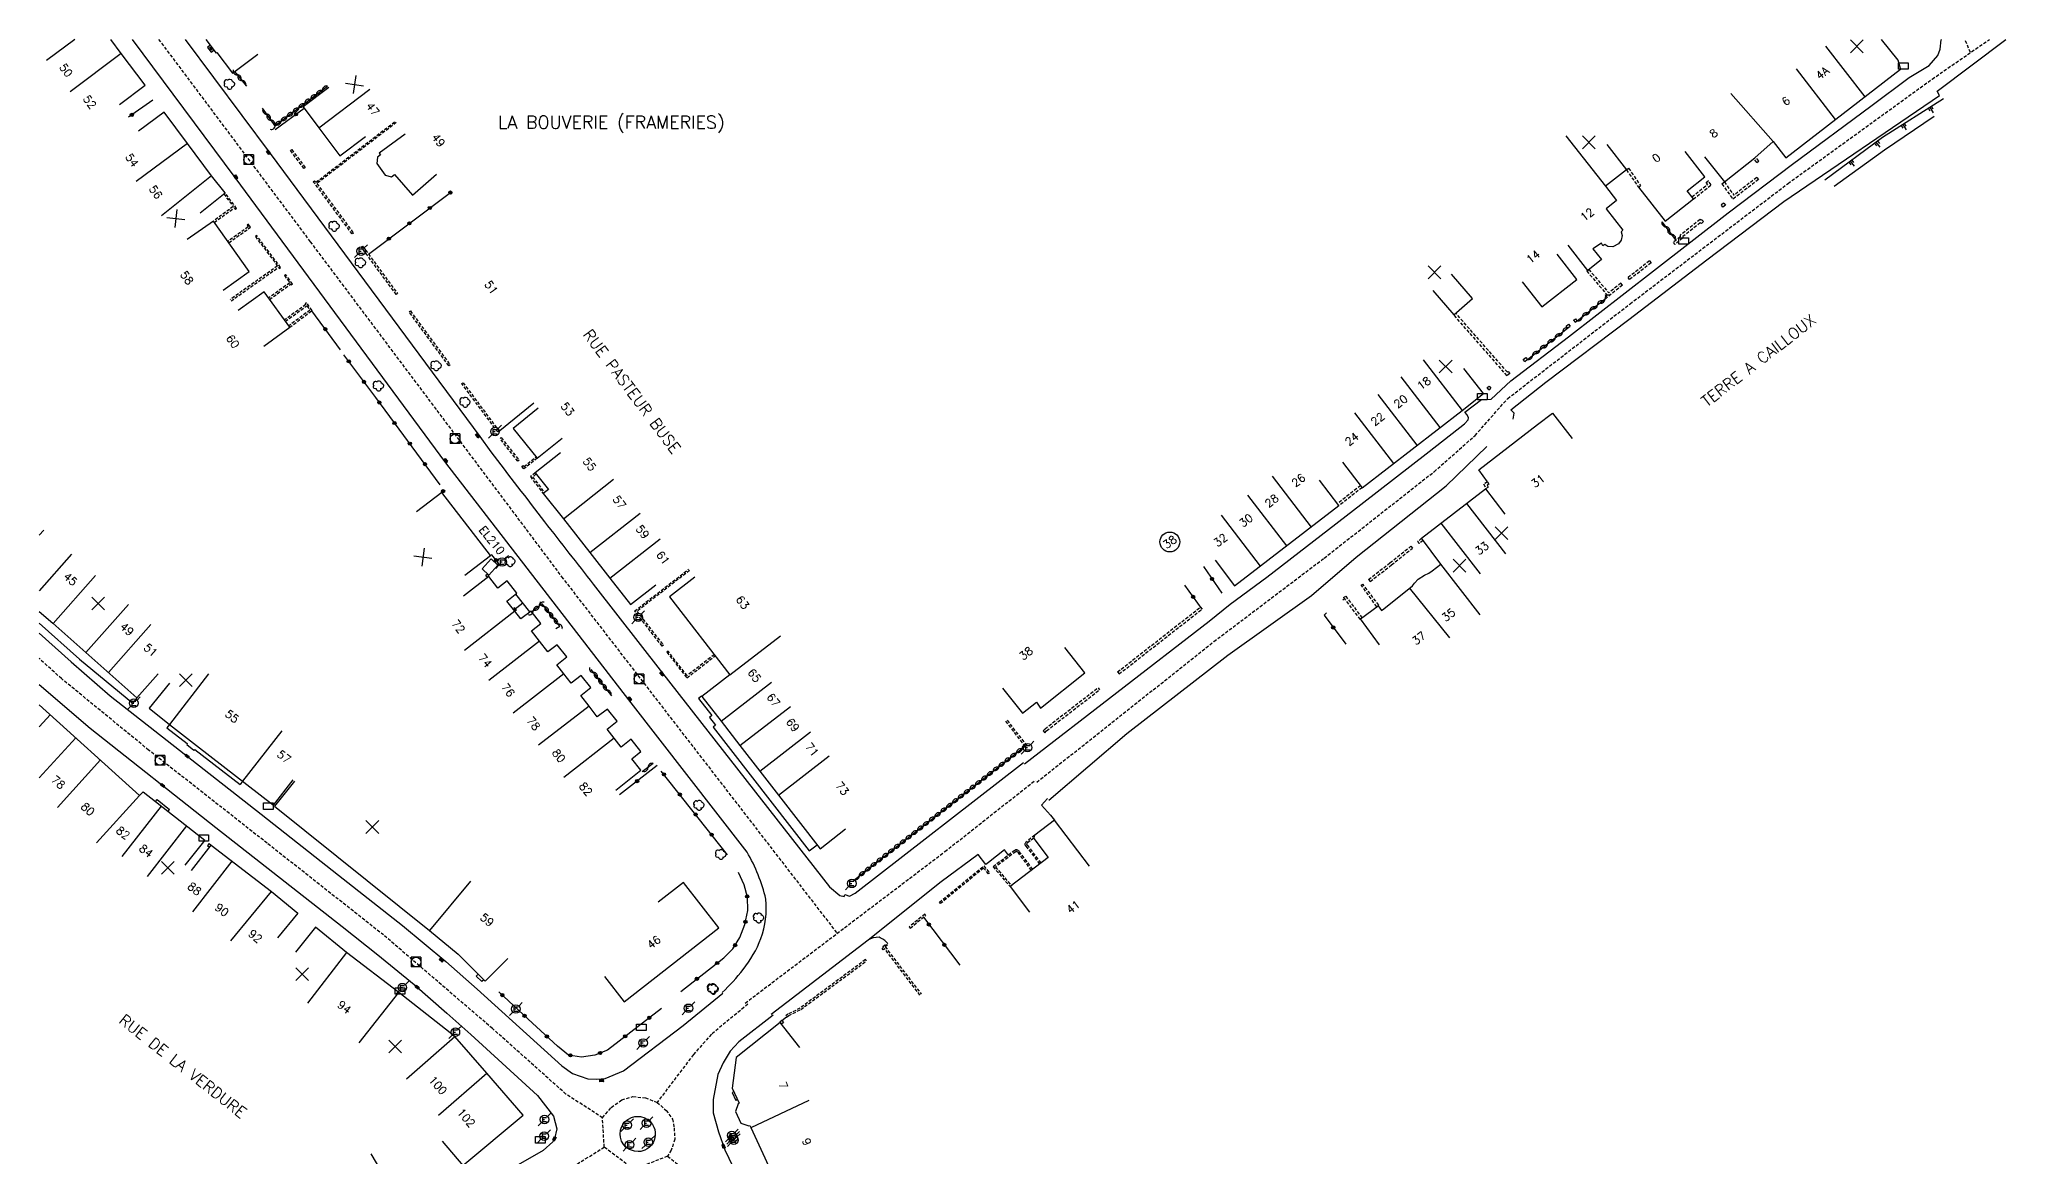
# Model space of a CAD drawing. Header units: millimetres. Extents: x 115000 to 115986, y 120000 to 121000.
# Drawn here: x 115000 to 115307.2, y 120825.4 to 121000 of the extents above; entities that cross this region are included whole.
import ezdxf
from ezdxf.enums import TextEntityAlignment as Align

# ---------------------------------------------------------------- set-up
doc = ezdxf.new("R2010")
doc.units = ezdxf.units.MM
doc.linetypes.add('DASHED', pattern=[0.75, 0.5, -0.25])
doc.layers.get('0').update_dxf_attribs({"linetype": 'CONTINUOUS'})
for name, color, linetype in [('W0001', 6, 'DASHED'), ('W0008', 7, 'CONTINUOUS'), ('W0100', 7, 'CONTINUOUS'), ('W0105', 7, 'CONTINUOUS'), ('W0112', 1, 'DASHED'), ('W0211', 2, 'CONTINUOUS'), ('W0300', 7, 'CONTINUOUS'), ('W0310', 3, 'CONTINUOUS'), ('W0322', 7, 'CONTINUOUS'), ('W0334', 7, 'CONTINUOUS'), ('W0400', 7, 'CONTINUOUS'), ('W0420', 7, 'CONTINUOUS'), ('W0471', 7, 'CONTINUOUS'), ('W0980', 7, 'CONTINUOUS'), ('W0984', 7, 'CONTINUOUS'), ('W0989', 7, 'CONTINUOUS'), ('W0991', 7, 'CONTINUOUS'), ('W1102', 7, 'CONTINUOUS'), ('W1471', 7, 'CONTINUOUS')]:
    doc.layers.add(name, color=color, linetype=linetype)
doc.styles.get("Standard").update_dxf_attribs({"font": 'romans.shx', "width": 0.85})

# ---------------------------------------------------------------- blocks, each defined once
blk = doc.blocks.new('T300')
for p, q in [((-0.8, 0.51), (-0.86, 0.34)), ((-0.86, 0.34), (-0.86, 0.17)), ((-0.86, 0.17), (-0.74, 0.06)), ((-0.69, 0.63), (-0.8, 0.51)), ((-0.8, -0.06), (-0.74, 0.06)), ((-0.74, 0.06), (-0.69, 0.11)), ((-0.57, 0.69), (-0.69, 0.63)), ((-0.46, 0.69), (-0.57, 0.69)), ((-0.29, 0.63), (-0.46, 0.69)), ((-0.29, 0.63), (-0.17, 0.74)), ((-0.23, 0.57), (-0.29, 0.63)), ((-0.17, 0.74), (-0.06, 0.8)), ((-0.06, 0.8), (0.06, 0.8)), ((0.06, 0.8), (0.23, 0.74)), ((0.23, 0.74), (0.34, 0.63)), ((0.34, 0.63), (0.4, 0.51)), ((0.46, 0.46), (0.34, 0.46)), ((0.4, 0.51), (0.4, 0.46)), ((0.57, 0.4), (0.46, 0.46)), ((0.57, 0.4), (0.69, 0.29)), ((0.69, 0.29), (0.74, 0.17)), ((0.74, 0.06), (0.69, -0.17)), ((0.74, 0.17), (0.74, 0.06)), ((-0.8, -0.17), (-0.8, -0.06)), ((-0.8, -0.23), (-0.8, -0.17)), ((-0.74, -0.34), (-0.8, -0.23)), ((-0.69, -0.4), (-0.74, -0.34)), ((-0.51, -0.46), (-0.69, -0.4)), ((-0.4, -0.46), (-0.51, -0.46)), ((-0.4, -0.46), (-0.34, -0.46)), ((-0.34, -0.46), (-0.34, -0.4)), ((-0.34, -0.51), (-0.34, -0.46)), ((-0.29, -0.63), (-0.34, -0.51)), ((-0.17, -0.74), (-0.29, -0.63)), ((-0.06, -0.8), (-0.17, -0.74)), ((0.06, -0.8), (-0.06, -0.8)), ((0.17, -0.74), (0.06, -0.8)), ((0.23, -0.69), (0.17, -0.74)), ((0.29, -0.46), (0.23, -0.46)), ((0.29, -0.63), (0.23, -0.69)), ((0.46, -0.4), (0.29, -0.46)), ((0.34, -0.51), (0.29, -0.63)), ((0.34, -0.51), (0.34, -0.46)), ((0.57, -0.34), (0.46, -0.4)), ((0.63, -0.29), (0.57, -0.34)), ((0.69, -0.17), (0.63, -0.29))]:
    blk.add_line(p, q)
blk = doc.blocks.new('T400')
for p, q in [((-0.15, 0.3), (0.15, 0.3)), ((-0.15, -0.25), (-0.15, 0.3)), ((-0.15, 0.15), (0.15, 0.15)), ((-0.15, 0), (0.15, 0)), ((0.15, 0.3), (0.15, -0.25)), ((-0.15, -0.15), (0.15, -0.15)), ((-0.15, -0.25), (-0.15, -0.3)), ((-0.15, -0.3), (0.15, -0.3)), ((0.15, -0.3), (0.15, -0.25))]:
    blk.add_line(p, q)
blk = doc.blocks.new('T420')
for p, q in [((0.75, 0.75), (-0.75, 0.75)), ((-0.75, 0.75), (-0.75, -0.75)), ((0.75, 0.75), (0.75, -0.75)), ((0.75, -0.75), (-0.75, -0.75))]:
    blk.add_line(p, q)
blk.add_ellipse((0, 0), major_axis=(-0.53, 0.53), ratio=1, start_param=3.926991, end_param=10.210176)
blk = doc.blocks.new('T471')
for p, q in [((-0.333334, 0.333334), (-0.333334, -0.333334)), ((-0.333334, 0.333334), (0.333334, 0.333334)), ((-0.333334, 0), (0, 0)), ((0.500001, 0.500001), (1.000002, 1.000002)), ((-0.500001, -0.500001), (-1.000002, -1.000002)), ((-0.333334, -0.333334), (0.333334, -0.333334))]:
    blk.add_line(p, q)
blk.add_ellipse((0, 0), major_axis=(0.471405, 0.471405), ratio=1, start_param=5.4977871438, end_param=11.780972451)
blk = doc.blocks.new('t310o')
at = {"color": 0, "linetype": 'Continuous'}
for centre, start, end in [((-0.5, 0.38), 216.8699, 323.1304), ((0.5, -0.37), 36.8699, 143.1303)]:
    blk.add_arc(centre, 0.625, start, end, dxfattribs=at)
blk = doc.blocks.new('t322o')
at = {"color": 0, "linetype": 'Continuous'}
for radius in [0.25, 0.15]:
    blk.add_circle((0, 0), radius, dxfattribs=at)
blk = doc.blocks.new('t991o')
at = {"color": 0, "linetype": 'Continuous'}
for p, q in [((-1, 1), (1, -1)), ((-1, -1), (1, 1))]:
    blk.add_line(p, q, dxfattribs=at)
blk = doc.blocks.new('t211o')
at = {"color": 0, "linetype": 'Continuous'}
for p, q in [((-0.29, 0.5), (-0.29, 0)), ((0, 1), (0, 0)), ((0.29, 0.5), (0.29, 0))]:
    blk.add_line(p, q, dxfattribs=at)
blk = doc.blocks.new('T1471')
at = {"color": 0, "linetype": 'Continuous', "flags": 128}
blk.add_lwpolyline([(-0.75, -0.5), (-0.75, 0.5), (0.75, 0.5), (0.75, -0.5), (-0.75, -0.5)], dxfattribs=at)

msp = doc.modelspace()

# ---------------------------------------------------------------- linework, layer by layer
at = {"layer": 'W0001'}
msp.add_line((115301.73, 120997.93), (115300.88, 121000), dxfattribs=at)
for points in [[(115018.64, 121000), (115042.32, 120968.39), (115081.61, 120916.05), (115124.66, 120860.34)], [(115155.85, 120883.95), (115183.53, 120905.92), (115200.76, 120918.96), (115217.93, 120932.46), (115224.33, 120938.11), (115229.43, 120943.88), (115248.55, 120958.68), (115273.24, 120977.49), (115295.75, 120993.79), (115304.72, 121000)], [(115110.7, 120815.13), (115098.14, 120825.51), (115092.91, 120823.45), (115088.26, 120826.93), (115088, 120831.53), (115082.28, 120835.22), (115070.79, 120845.47), (115053.78, 120860.08), (115035.6, 120874.41), (115017.08, 120888.97), (115003.46, 120900.13), (115000, 120903.25)], [(115110.29, 120849.44), (115141.5, 120873.11), (115155.64, 120884.27)], [(115110.7, 120849.26), (115105.01, 120844.57), (115102.2, 120841.4), (115096.52, 120833.92)], [(115088, 120831.53), (115089.36, 120833.15), (115091.01, 120834.32), (115092.76, 120834.83), (115094.69, 120834.65), (115096.52, 120833.92), (115097.94, 120832.68), (115098.93, 120831.32), (115099.18, 120829.94), (115099.29, 120828.18), (115098.74, 120826.47), (115098.14, 120825.51)], [(115000, 120761.89), (115001.61, 120762.97), (115006.82, 120767.06), (115014.84, 120774.33), (115026.04, 120784.93), (115034.11, 120792.6), (115039.84, 120797.71), (115046.04, 120802.66), (115052.1, 120806.74), (115059.15, 120811.15), (115067.37, 120815.83), (115074.46, 120819.34), (115080.85, 120822.32), (115088.26, 120826.93)]]:
    msp.add_lwpolyline(points, dxfattribs=at)
at = {"layer": 'W0008', "flags": 128}
for points in [[(115106.69, 120851.12, 0.047867), (115109.97, 120854.7, 0.0751), (115112.75, 120859.54, 0.1131), (115113.52, 120865.7, 0.07), (115110.59, 120873.04), (115092.09, 120896.81), (115063.52, 120933.82), (115030.58, 120978.43), (115014.55, 121000)], [(115022.81, 121000), (115036.08, 120982.19), (115068.84, 120937.95), (115070.56, 120935.58, 0.0026), (115078.94, 120924.62, 0.0004), (115086.56, 120914.88), (115097.36, 120901), (115123.47, 120867.58), (115125.1, 120866.23), (115125.74, 120866.07), (115125.85, 120866.38), (115126.58, 120866.17), (115127.5, 120866.63), (115153.78, 120887.02)], [(115132.57, 120858.73, 0.1494), (115131.2, 120859.72, 0.159857), (115129.47, 120859.26)]]:
    msp.add_lwpolyline(points, format="xyb", dxfattribs=at)
at = {"layer": 'W0008'}
for points in [[(115153.95, 120886.8), (115182.78, 120909.13), (115186.09, 120911.75), (115191.79, 120915.99), (115206.5, 120927.32), (115217.17, 120935.6), (115222.66, 120939.95), (115223.26, 120940.54), (115223.32, 120940.89), (115223.1, 120941.32), (115222.75, 120941.76), (115225.33, 120943.76), (115226.85, 120943.8), (115229.93, 120946.63), (115238.91, 120953.52), (115252.19, 120963.84), (115263.9, 120972.91), (115273.92, 120980.48), (115286.18, 120989.55), (115292.17, 120994.02), (115295.3, 120995.93), (115296.62, 120997.5), (115297, 120998.46), (115297.15, 120999.9), (115297.2, 121000), (115297.19, 121000)], [(115230.27, 120940.65), (115230.45, 120941.6), (115229.9, 120942.11), (115235.41, 120946.43), (115248.36, 120956.21), (115260.54, 120965.56), (115272.58, 120974.66), (115296.89, 120991.24), (115296.56, 120991.88), (115307.24, 121000)], [(115157.73, 120881.14), (115169.93, 120891.54), (115185.68, 120903.79), (115198.76, 120913.09), (115205.75, 120919.1), (115219.83, 120930.23), (115226.15, 120936.4)], [(115000, 120907.25), (115004.99, 120902.74), (115011.08, 120897.46), (115034.66, 120878.97), (115046.76, 120869.4), (115056.74, 120861.55), (115063.51, 120855.96), (115068.43, 120851.61), (115081.64, 120839.63), (115083.32, 120838.42), (115085.68, 120837.61), (115087.09, 120837.55), (115088.41, 120837.68), (115091.3, 120838.86), (115100.6, 120845.96), (115106.78, 120850.99)], [(115000, 120899.19), (115007.93, 120892.39), (115027.6, 120876.88), (115047.32, 120861.41), (115052.88, 120856.99), (115058.57, 120852.34), (115063.65, 120847.87), (115067.42, 120844.54), (115077.85, 120835.02), (115080.33, 120831.79), (115080.85, 120829.82), (115080.49, 120828.26), (115080.21, 120827.79), (115078.71, 120826.39), (115060.68, 120816.08), (115054.36, 120812.4), (115047.73, 120808.06), (115044.09, 120805.6), (115040.52, 120802.83), (115033.44, 120796.77), (115027.92, 120791.51), (115014.3, 120778.6), (115006.54, 120771.39), (115000, 120766.07)], [(115114.64, 120847.54), (115109.31, 120843.38), (115107.96, 120841.91), (115106.83, 120840.13), (115106.03, 120838.27), (115105.27, 120834.39), (115105.3, 120832.29), (115106.1, 120829.34), (115107.11, 120826.5), (115108.98, 120822.63), (115111.82, 120818.7), (115116.15, 120814.54), (115123.02, 120809.36), (115136.91, 120799.31), (115137.89, 120798.82), (115140.04, 120798.27), (115141.84, 120798.58), (115143.62, 120799.17)], [(115091.56, 120830.95), (115091.94, 120831.26), (115092.52, 120831.57), (115093.07, 120831.71), (115093.93, 120831.71), (115094.61, 120831.51), (115095.1, 120831.23), (115095.51, 120830.86), (115095.8, 120830.5), (115096.03, 120830.07), (115096.16, 120829.68), (115096.24, 120829.24), (115096.24, 120828.75), (115096.12, 120828.17), (115095.89, 120827.63), (115095.64, 120827.27), (115095.28, 120826.89), (115094.95, 120826.66), (115094.6, 120826.47), (115093.98, 120826.28), (115093.57, 120826.24), (115092.98, 120826.29), (115092.22, 120826.55), (115091.65, 120826.95), (115091.31, 120827.32), (115090.97, 120827.89), (115090.79, 120828.48), (115090.74, 120828.99), (115090.8, 120829.59), (115090.95, 120830.06), (115091.18, 120830.49), (115091.56, 120830.95)]]:
    msp.add_lwpolyline(points, dxfattribs=at)
at = {"layer": 'W0008', "flags": 128}
for points in [[(115157.55, 120881.41), (115156.6, 120880.36), (115157.99, 120878.79), (115158.63, 120878)], [(115151.44, 120872.56), (115150.83, 120873.36), (115148.33, 120871.41), (115147.91, 120871.08), (115146.69, 120872.65), (115140.89, 120868.36), (115129.48, 120859.27), (115114.37, 120847.66)]]:
    msp.add_lwpolyline(points, dxfattribs=at)
at = {"layer": 'W0100', "flags": 128}
for points in [[(115012.54, 120989.84), (115016.54, 120992.84), (115012.81, 120997.81), (115011.16, 121000)], [(115026.7, 120999.07), (115026.27, 120998.74), (115026.85, 120998), (115027.27, 120998.31)], [(115045.22, 120992.45), (115041.23, 120989.44), (115043.67, 120986.2), (115046.97, 120981.81), (115050.97, 120984.81)], [(115025.11, 120972.88), (115029.02, 120976), (115026.89, 120978.66), (115023.14, 120983.72), (115019.51, 120988.64), (115015.49, 120985.66)], [(115028.72, 120960.83), (115032.8, 120963.73), (115027.19, 120971.61), (115023.11, 120968.72)], [(115035.07, 120952.09), (115039.12, 120955.02), (115035.12, 120960.55), (115031.07, 120957.63)], [(115077.94, 120942.37), (115074.05, 120939.23), (115077.8, 120934.58), (115081.69, 120937.72)], [(115081.42, 120935.38), (115077.49, 120932.3), (115079.54, 120929.68), (115078.72, 120929.05), (115081.89, 120925.07), (115086.01, 120919.81), (115089.16, 120915.8), (115092.38, 120911.7), (115096.31, 120914.78)], [(115066.5, 120916.31), (115070.47, 120919.35), (115062.91, 120929.21), (115058.94, 120926.17)], [(115102.4, 120915.99), (115098.44, 120912.93), (115107.9, 120900.72), (115103.53, 120897.34), (115106.52, 120893.48), (115109.47, 120889.67), (115112.58, 120885.67), (115115.51, 120881.92), (115122.03, 120873.56), (115125.97, 120876.64)], [(115088.32, 120853.59), (115091.39, 120849.64), (115106.19, 120861.18), (115100.65, 120868.28), (115096.71, 120865.21)]]:
    msp.add_lwpolyline(points, dxfattribs=at)
at = {"layer": 'W0100'}
for points in [[(115026.01, 121000), (115027.61, 120997.86), (115027.73, 120997.95), (115030.16, 120994.7), (115034.16, 120997.69)], [(115026.56, 120998.37), (115026.99, 120998.69), (115026.59, 120998.75), (115026.93, 120998.29), (115026.99, 120998.69)], [(115260.18, 120981.64), (115263.29, 120977.73), (115268.04, 120981.51), (115270.91, 120984.02), (115272.88, 120981.49), (115290.83, 120995.35), (115290.82, 120995.45), (115290.43, 120996.73), (115287.83, 121000)], [(115057.15, 120985.17), (115053.1, 120982.23), (115053.31, 120981.95), (115052.84, 120981.57), (115052.72, 120980.6), (115054.03, 120978.79), (115055.03, 120978.53), (115055.49, 120978.91), (115058.3, 120975.68), (115062.08, 120978.96)], [(115244.92, 120983.57), (115248, 120979.63), (115244.7, 120977.04), (115246.45, 120974.83), (115244.81, 120973.54), (115247.43, 120970.18), (115247.18, 120969.95), (115247.33, 120969.35), (115247.18, 120968.62), (115246.74, 120968.04), (115245.86, 120967.6), (115245.09, 120967.64), (115244.61, 120967.93), (115244.32, 120967.75), (115244.1, 120968.17), (115242.74, 120967.29), (115244.08, 120965.59), (115241.96, 120963.91), (115238.86, 120967.84)], [(115249.85, 120976.9), (115254.02, 120971.58), (115254.02, 120971.57), (115258.46, 120975.06), (115257.45, 120976.34), (115260.23, 120978.52), (115257.14, 120982.46)], [(115231.68, 120962.14), (115234.76, 120958.2), (115240.26, 120962.5), (115237.18, 120966.44)], [(115217.73, 120960.75), (115221.01, 120956.96), (115223.94, 120959.5), (115220.67, 120963.29)], [(115203.63, 120933.92), (115206.68, 120929.96), (115222.32, 120942.03), (115222.32, 120942.03), (115225.67, 120944.65), (115222.58, 120948.59)], [(115226.29, 120930.87), (115224.94, 120932.75), (115234.1, 120939.81), (115236.45, 120941.6), (115239.48, 120937.63)], [(115183.7, 120918.62), (115186.74, 120914.65), (115203.06, 120927.15), (115200.02, 120931.12)], [(115209.41, 120905.43), (115206.45, 120909.46), (115209.21, 120911.5), (115209.74, 120910.79), (115210.07, 120911.04), (115214.55, 120914.65), (115214.86, 120915.06), (115215.45, 120915.65), (115216.42, 120916.29), (115216.42, 120916.29), (115217.1, 120916.6), (115217.62, 120916.97), (115219.01, 120918.02), (115215.96, 120922.05), (115225.94, 120929.76), (115229, 120925.8)], [(115090.07, 120882.72), (115094, 120885.81), (115092.59, 120887.62), (115094, 120888.73), (115092.49, 120890.66), (115090.91, 120889.43), (115089.81, 120890.84), (115088.7, 120892.25), (115090.28, 120893.48), (115088.79, 120895.38), (115087.18, 120894.16), (115085.89, 120895.82), (115084.6, 120897.49), (115086.18, 120898.72), (115084.66, 120900.64), (115083.08, 120899.41), (115081.96, 120900.86), (115080.84, 120902.31), (115082.42, 120903.53), (115080.92, 120905.42), (115079.46, 120904.29), (115078.17, 120905.96), (115076.88, 120907.62), (115078.35, 120908.76), (115076.83, 120910.69), (115075.26, 120909.45), (115074.29, 120910.68), (115073.06, 120912.24), (115074.63, 120913.48), (115073.11, 120915.42), (115071.65, 120914.27), (115070.23, 120916.08), (115066.3, 120912.99)], [(115075.55, 120911.94), (115074.16, 120910.85), (115074.56, 120910.8), (115074.21, 120911.25), (115074.16, 120910.85)], [(115076.64, 120910.55), (115074.45, 120913.34)], [(115000, 120910.64), (115002.13, 120908.77), (115015.26, 120897.12), (115018.58, 120900.86)], [(115150.51, 120898.63), (115153.62, 120894.71), (115155.79, 120896.43), (115156.42, 120895.51), (115163.38, 120901.06), (115160.26, 120904.97)], [(115020.35, 120899.4), (115017.18, 120895.54), (115020.33, 120892.95), (115024.58, 120889.67), (115036.59, 120880.35), (115039.65, 120884.3)], [(115000, 120896.06), (115015.66, 120881.87), (115016.2, 120882.47), (115025.85, 120874.9), (115022.73, 120870.99)], [(115039.87, 120884.13), (115036.74, 120880.23), (115060.97, 120860.8), (115065.43, 120857.1), (115069.66, 120852.86), (115073.21, 120856.39)], [(115023.79, 120870.16), (115026.83, 120874.13), (115036.28, 120866.87), (115040.4, 120863.49), (115037.22, 120859.63)], [(115062.96, 120827.88), (115066.18, 120824.05), (115075.6, 120831.95), (115069.91, 120838.52), (115064.92, 120844.22), (115056.16, 120851.1), (115048.01, 120857.37), (115043.15, 120861.28), (115040.01, 120857.38)], [(115118.85, 120842.49), (115115.74, 120846.4), (115108.87, 120840.92), (115108.28, 120836.17), (115109.36, 120833.81), (115109.18, 120833.72), (115108.76, 120832.52), (115109.63, 120830.69), (115110.84, 120830.25), (115111.03, 120830.32), (115111.15, 120829.99), (115115.82, 120819.96), (115118.2, 120815.08), (115120.33, 120813.93), (115120.4, 120813.97), (115124.97, 120810.96), (115127.72, 120815.13)]]:
    msp.add_lwpolyline(points, dxfattribs=at)
at = {"layer": 'W0100', "flags": 128}
msp.add_lwpolyline([(115071.66, 120917.84), (115070.6, 120918.83), (115069.17, 120917.29), (115070.23, 120916.3)], close=True, dxfattribs=at)
msp.add_lwpolyline([(115164.11, 120870.82), (115158.63, 120878), (115155.54, 120875.65, 0.433609), (115155.53, 120874.95), (115157.65, 120872.18), (115151.69, 120867.63), (115154.72, 120863.65)], format="xyb", dxfattribs=at)
at = {"layer": 'W0105'}
for p, q in [((115015.26, 120897.12), (115014.59, 120896.28)), ((115020.33, 120892.95), (115019.92, 120892.45)), ((115031.76, 120884.1), (115031.36, 120883.58)), ((115018.15, 120880.94), (115018.42, 120881.27)), ((115020.11, 120879.4), (115020.32, 120879.68)), ((115068.57, 120853.96), (115068.27, 120853.67)), ((115069.43, 120853.1), (115069.12, 120852.79)), ((115108.54, 120835.59), (115108.26, 120835.47)), ((115109.1, 120834.38), (115108.83, 120834.25))]:
    msp.add_line(p, q, dxfattribs=at)
for points in [[(115000, 120908.78), (115006.28, 120903.15), (115014.59, 120896.28)], [(115019.92, 120892.45), (115023.12, 120889.97), (115023.04, 120889.85), (115024.13, 120888.93), (115024.29, 120889.07), (115031.36, 120883.58)], [(115018.42, 120881.27), (115020.32, 120879.68)], [(115068.27, 120853.67), (115069.12, 120852.79)], [(115116.04, 120846.73), (115116.76, 120847.3)], [(115108.26, 120835.47), (115108.83, 120834.25)]]:
    msp.add_lwpolyline(points, dxfattribs=at)
at = {"layer": 'W0112'}
for p, q in [((115248, 120979.63), (115248.33, 120979.86)), ((115268.35, 120980.75), (115268.67, 120980.99)), ((115249.85, 120976.9), (115250.18, 120977.12)), ((115260.45, 120977.65), (115260.77, 120977.89)), ((115262.91, 120977.42), (115263.29, 120977.73)), ((115262.91, 120977.42), (115264.6, 120975.03)), ((115263.29, 120977.73), (115264.77, 120975.63)), ((115268.35, 120978.43), (115264.77, 120975.63)), ((115268.35, 120978.43), (115268.6, 120978.11)), ((115262.77, 120974.1), (115263.01, 120973.78)), ((115263.2, 120974.42), (115263.44, 120974.1)), ((115265.03, 120975.32), (115264.6, 120975.03)), ((115259.78, 120971.82), (115260.04, 120971.52)), ((115255.31, 120968.28), (115255.56, 120967.97)), ((115241.8, 120963.78), (115242.11, 120964.04)), ((115242.11, 120964.04), (115245.21, 120960.39)), ((115251.58, 120965.4), (115251.83, 120965.09)), ((115241.8, 120963.78), (115244.9, 120960.14)), ((115247.12, 120961.91), (115245.21, 120960.39)), ((115247.37, 120961.59), (115247.12, 120961.91)), ((115248.48, 120962.46), (115248.24, 120962.78)), ((115244.9, 120960.14), (115244.68, 120959.97)), ((115244.68, 120959.97), (115244.93, 120959.65)), ((115238.77, 120954.88), (115238.55, 120955.2)), ((115238.92, 120955.51), (115239.18, 120955.2)), ((115239.73, 120956.12), (115239.97, 120955.8)), ((115240.3, 120956.04), (115240.06, 120956.36)), ((115232.1, 120949.65), (115231.85, 120949.97)), ((115232.27, 120950.3), (115232.52, 120949.99)), ((115226.46, 120945.27), (115226.21, 120945.59)), ((115226.54, 120945.83), (115226.78, 120945.51)), ((115229.48, 120948.1), (115229.75, 120947.8)), ((115226.29, 120930.87), (115226.47, 120930.51)), ((115226.04, 120929.83), (115226.39, 120930.02)), ((115215.35, 120921.53), (115215.61, 120921.22)), ((115216.21, 120921.73), (115215.61, 120921.22)), ((115214.32, 120920.81), (115214.57, 120920.5)), ((115207.7, 120915.62), (115207.94, 120915.3)), ((115203.8, 120912.78), (115204.12, 120913.02)), ((115203.8, 120912.78), (115206.33, 120909.4)), ((115204.12, 120913.02), (115206.65, 120909.65)), ((115181.42, 120911.3), (115181.67, 120910.98)), ((115206.33, 120909.4), (115206.65, 120909.65)), ((115208.98, 120911.37), (115209.29, 120911.62)), ((115168.47, 120901.17), (115168.72, 120900.86)), ((115165.42, 120898.71), (115165.67, 120898.39)), ((115156.84, 120891.96), (115157.09, 120891.65)), ((115026.54, 120874.36), (115026.29, 120874.05)), ((115116.04, 120846.73), (115115.69, 120846.45)), ((115115.69, 120846.45), (115115.95, 120846.14)), ((115116.29, 120846.41), (115115.95, 120846.14)), ((115116.04, 120846.73), (115116.29, 120846.41))]:
    msp.add_line(p, q, dxfattribs=at)
for points in [[(115055.78, 120987), (115043.36, 120977.47), (115049.08, 120969.74), (115048.87, 120969.59), (115043.01, 120977.52), (115042.8, 120977.76), (115043, 120977.92), (115043.21, 120977.67), (115055.62, 120987.2)], [(115248, 120979.63), (115249.85, 120976.9)], [(115248.33, 120979.86), (115250.18, 120977.12)], [(115268.35, 120980.75), (115267.88, 120981.39)], [(115268.67, 120980.99), (115268.2, 120981.62)], [(115258.22, 120975.38), (115260.68, 120977.34), (115260.45, 120977.65)], [(115258.43, 120975.03), (115261.23, 120977.27), (115260.77, 120977.89)], [(115268.6, 120978.11), (115265.03, 120975.32)], [(115028.82, 120975.85), (115030.3, 120973.87), (115027.19, 120971.61)], [(115027.33, 120971.41), (115030.45, 120973.67), (115030.63, 120973.43), (115030.83, 120973.58), (115029.02, 120976)], [(115263.2, 120974.42), (115262.77, 120974.1)], [(115263.44, 120974.1), (115263.01, 120973.78)], [(115029.6, 120968.23), (115032.98, 120970.64), (115032.66, 120971.11), (115032.46, 120970.97), (115032.64, 120970.7), (115029.45, 120968.43)], [(115259.78, 120971.82), (115259.66, 120971.73), (115259.49, 120971.84), (115256.4, 120969.39), (115256.38, 120969.15), (115255.31, 120968.28)], [(115260.04, 120971.52), (115259.69, 120971.22), (115259.51, 120971.35), (115256.79, 120969.19), (115256.77, 120968.95), (115255.56, 120967.97)], [(115029.96, 120959.13), (115037.37, 120964.4), (115037.5, 120964.22), (115037.7, 120964.37), (115033.96, 120969.33), (115033.76, 120969.18), (115037.22, 120964.6), (115029.82, 120959.34)], [(115251.58, 120965.4), (115248.24, 120962.78)], [(115251.83, 120965.09), (115248.48, 120962.46)], [(115035.97, 120959.38), (115039.27, 120961.76), (115039.36, 120961.64), (115039.56, 120961.79), (115038.49, 120963.26), (115038.29, 120963.12), (115039.12, 120961.96), (115035.82, 120959.58)], [(115247.37, 120961.59), (115244.93, 120959.65)], [(115039.12, 120955.02), (115042.63, 120957.65), (115041.74, 120958.85), (115041.54, 120958.7), (115041.64, 120958.57), (115038.3, 120956.15)], [(115038.44, 120955.95), (115041.79, 120958.37), (115042.28, 120957.7), (115038.97, 120955.22)], [(115229.75, 120947.8), (115229.34, 120947.45), (115221.01, 120956.96)], [(115229.48, 120948.1), (115229.38, 120948.01), (115221.31, 120957.23)], [(115238.55, 120955.2), (115238.92, 120955.51)], [(115238.8, 120954.89), (115239.18, 120955.2)], [(115239.73, 120956.12), (115240.06, 120956.36)], [(115239.97, 120955.8), (115240.3, 120956.04)], [(115231.85, 120949.97), (115232.27, 120950.3)], [(115232.1, 120949.65), (115232.52, 120949.99)], [(115226.21, 120945.59), (115226.54, 120945.83)], [(115226.46, 120945.27), (115226.78, 120945.51)], [(115077.8, 120934.58), (115075.69, 120932.89), (115075.41, 120933.27), (115075.61, 120933.42), (115075.74, 120933.25), (115077.64, 120934.78)], [(115077.49, 120932.3), (115076.73, 120931.68), (115078.72, 120929.05)], [(115077.64, 120932.1), (115077.08, 120931.64), (115078.92, 120929.2)], [(115206.44, 120930.27), (115202.82, 120927.46)], [(115226.29, 120930.87), (115225.66, 120930.54), (115226.04, 120929.83)], [(115226.47, 120930.51), (115226.2, 120930.37), (115226.39, 120930.02)], [(115206.68, 120929.96), (115203.06, 120927.15)], [(115215.96, 120922.05), (115215.35, 120921.53)], [(115207.7, 120915.62), (115211.03, 120918.21), (115214.32, 120920.81)], [(115207.94, 120915.3), (115211.28, 120917.9), (115214.57, 120920.5)], [(115070.04, 120915.92), (115069.77, 120916.27), (115070.04, 120916.48)], [(115070.23, 120916.08), (115070.12, 120916.22), (115070.23, 120916.3)], [(115101.6, 120917.02), (115093.36, 120910.64), (115097.51, 120905.35), (115097.32, 120905.2), (115093.01, 120910.69), (115101.45, 120917.22)], [(115206.56, 120914.72), (115206.78, 120914.91)], [(115208.98, 120911.37), (115206.56, 120914.72)], [(115209.29, 120911.62), (115206.78, 120914.91)], [(115168.47, 120901.17), (115181.42, 120911.3)], [(115168.72, 120900.86), (115181.67, 120910.98)], [(115105.45, 120903.87), (115101.22, 120900.6), (115098.24, 120904.4), (115098.04, 120904.25), (115101.18, 120900.25), (115105.61, 120903.68)], [(115157.14, 120892.31), (115165.42, 120898.71)], [(115157.38, 120891.99), (115165.67, 120898.39)], [(115151.21, 120893.62), (115154.28, 120889.67), (115154.08, 120889.52), (115151.02, 120893.47)], [(115156.84, 120891.96), (115157.14, 120892.31)], [(115157.09, 120891.65), (115157.38, 120891.99)], [(115155.54, 120875.65), (115154.25, 120874.65), (115154.16, 120874.56), (115154.09, 120874.48), (115154.03, 120874.39), (115154, 120874.3), (115154, 120874.22), (115154.01, 120874.17), (115154.04, 120874.12), (115154.07, 120874.06), (115154.11, 120874.01), (115154.16, 120873.96), (115156.3, 120871.15)], [(115155.39, 120875.22), (115154.41, 120874.47), (115154.35, 120874.4), (115154.29, 120874.33), (115154.26, 120874.27), (115154.25, 120874.25), (115154.25, 120874.24), (115154.28, 120874.21), (115154.31, 120874.17), (115154.35, 120874.12), (115156.5, 120871.3)], [(115026.29, 120874.05), (115026.59, 120873.82)], [(115026.54, 120874.36), (115026.83, 120874.13)], [(115155.23, 120870.33), (115153.16, 120873.09), (115153.09, 120873.15), (115153.02, 120873.21), (115152.95, 120873.26), (115152.87, 120873.31), (115152.78, 120873.34), (115152.71, 120873.36), (115152.63, 120873.36), (115152.55, 120873.36), (115152.48, 120873.34), (115152.42, 120873.3), (115149.04, 120870.73), (115151.69, 120867.63)], [(115155.03, 120870.18), (115152.97, 120872.92), (115152.93, 120872.96), (115152.87, 120873.01), (115152.81, 120873.05), (115152.76, 120873.08), (115152.71, 120873.1), (115152.67, 120873.11), (115152.63, 120873.11), (115152.6, 120873.11), (115152.58, 120873.11), (115152.56, 120873.09), (115149.4, 120870.7), (115151.89, 120867.78)], [(115137.6, 120850.68), (115132.05, 120857.96), (115131.83, 120857.77), (115131.67, 120857.96), (115131.89, 120858.16), (115131.78, 120858.29), (115132.35, 120858.68), (115132.49, 120858.48), (115132.15, 120858.24), (115137.8, 120850.83)], [(115116.76, 120847.26), (115117.09, 120847.48), (115118.98, 120848.44), (115129.24, 120856.03), (115129.09, 120856.23), (115118.85, 120848.65), (115116.97, 120847.69), (115116.62, 120847.47)]]:
    msp.add_lwpolyline(points, dxfattribs=at)
for points in [[(115041.35, 120979.82), (115039.23, 120982.63), (115039.43, 120982.78), (115041.55, 120979.97)], [(115050.52, 120967.69), (115055.97, 120960.28), (115055.77, 120960.13), (115050.31, 120967.54)], [(115063.98, 120949), (115057.77, 120957.42), (115057.97, 120957.57), (115064.18, 120949.15)], [(115071.62, 120938.68), (115066.01, 120946.21), (115066.21, 120946.36), (115071.82, 120938.82)], [(115072.18, 120937.78), (115074.95, 120934.24), (115074.75, 120934.09), (115071.99, 120937.63)], [(115148.3, 120869.61), (115147.53, 120870.52), (115140.8, 120864.99), (115140.64, 120865.19), (115147.56, 120870.87), (115148.49, 120869.78)], [(115138.37, 120863.35), (115135.91, 120861.37), (115136.07, 120861.17), (115138.53, 120863.15)]]:
    msp.add_lwpolyline(points, close=True, dxfattribs=at)
at = {"layer": 'W0211'}
for points in [[(115297.53, 120990.72), (115288.01, 120984.68), (115279, 120978.01)], [(115296.06, 120987.92), (115288.32, 120982.71), (115280.45, 120977)]]:
    msp.add_lwpolyline(points, dxfattribs=at)
at = {"layer": 'W0310'}
for p, q in [((115253.54, 120971.51), (115255.67, 120968.7)), ((115240.3, 120956.04), (115244.86, 120959.6)), ((115232.52, 120949.99), (115238.77, 120954.88)), ((115095.89, 120886.88), (115094.2, 120885.56))]:
    msp.add_line(p, q, dxfattribs=at)
at = {"layer": 'W0310', "flags": 128}
for points in [[(115030.51, 120994.96), (115032.36, 120992.66)], [(115034.82, 120989.25), (115036.8, 120986.49), (115045.04, 120992.69)], [(115080.72, 120907.94), (115081.34, 120908.35), (115078.55, 120911.82), (115076.93, 120910.56)], [(115089.43, 120897.42), (115086.21, 120901.58)], [(115127.19, 120868.6), (115154.03, 120889.59)]]:
    msp.add_lwpolyline(points, dxfattribs=at)
at = {"layer": 'W0322'}
for p, q in [((115051.42, 120966.45), (115064.24, 120976.08)), ((115071.95, 120938.91), (115077.27, 120943.2)), ((115181.67, 120910.98), (115178.97, 120914.75)), ((115181.88, 120917.65), (115184.76, 120913.5)), ((115203.92, 120912.59), (115203.68, 120912.41)), ((115200.73, 120910.02), (115201.1, 120910.41)), ((115200.73, 120910.02), (115204.15, 120905.53)), ((115096.55, 120886.58), (115090.66, 120881.97)), ((115138.14, 120862.84), (115143.84, 120855.36))]:
    msp.add_line(p, q, dxfattribs=at)
for points in [[(115017.71, 120990.49), (115013.95, 120987.84)], [(115063.26, 120929.61), (115062.91, 120929.21)], [(115097.19, 120848.61), (115088.77, 120842.11), (115086.81, 120841.32), (115084.73, 120841.01), (115082.68, 120841.32), (115080.99, 120842.69), (115076.36, 120846.94), (115071.78, 120851.21)]]:
    msp.add_lwpolyline(points, dxfattribs=at)
at = {"layer": 'W0322', "flags": 128}
for points in [[(115036.86, 120985.93), (115041.39, 120989.23)], [(115047.04, 120951.48), (115042.58, 120957.61)], [(115062.65, 120930.42), (115052.56, 120944.03), (115047.59, 120950.71)], [(115072.06, 120917.75), (115070.7, 120919.49), (115070.47, 120919.35)], [(115107.53, 120872.62), (115097.18, 120885.69)], [(115100.21, 120851.26), (115106.97, 120856.53), (115108.37, 120857.93), (115109.47, 120859.71), (115110.24, 120861.7), (115110.69, 120863.92), (115110.63, 120866.01), (115110.13, 120867.92), (115109.27, 120869.85)]]:
    msp.add_lwpolyline(points, dxfattribs=at)
at = {"layer": 'W0334'}
msp.add_lwpolyline([(115103.53, 120897.34), (115103.48, 120897.4), (115103, 120897.02), (115105.07, 120894.39), (115104.7, 120894.08), (115105.63, 120892.84), (115105.28, 120892.54), (115120.31, 120873.24), (115121.53, 120874.19)], dxfattribs=at)
at = {"layer": 'W1102'}
for p, q in [((115005.53, 121000), (115001.14, 120996.7)), ((115012.81, 120997.81), (115004.81, 120991.81)), ((115279.1, 120998.93), (115285.21, 120991.02)), ((115274.51, 120995.39), (115280.62, 120987.47)), ((115043.67, 120986.2), (115051.66, 120992.22)), ((115264.32, 120991.54), (115270.91, 120984.02)), ((115023.14, 120983.72), (115015.11, 120977.77)), ((115238.53, 120984.91), (115244.7, 120977.04)), ((115026.89, 120978.66), (115019.08, 120972.42)), ((115216.2, 120949.94), (115222.31, 120942.02)), ((115212.74, 120947.27), (115218.85, 120939.35)), ((115209.15, 120944.5), (115215.26, 120936.58)), ((115205.49, 120941.67), (115211.6, 120933.76)), ((115081.89, 120925.07), (115089.72, 120931.28)), ((115192.63, 120931.75), (115198.71, 120923.81)), ((115188.77, 120928.8), (115194.85, 120920.86)), ((115229.15, 120919.6), (115223.03, 120927.51)), ((115086.01, 120919.81), (115093.88, 120925.98)), ((115184.66, 120925.65), (115190.74, 120917.71)), ((115225.16, 120916.51), (115219.04, 120924.43)), ((115000.71, 120923.33), (115000, 120922.52)), ((115089.16, 120915.8), (115097.02, 120921.98)), ((115005.02, 120919.55), (115000, 120913.84)), ((115225.12, 120910.1), (115219.01, 120918.02)), ((115008.78, 120916.24), (115002.14, 120908.76)), ((115013.91, 120911.69), (115007.27, 120904.21)), ((115220.38, 120906.51), (115214.1, 120914.29)), ((115017.43, 120908.57), (115010.79, 120901.09)), ((115074.29, 120910.68), (115066.43, 120904.5)), ((115078.17, 120905.96), (115070.25, 120899.85)), ((115107.9, 120900.72), (115115.8, 120906.84)), ((115026.44, 120900.87), (115020.33, 120892.95)), ((115081.96, 120900.86), (115074.05, 120894.74)), ((115106.52, 120893.48), (115114.42, 120899.6)), ((115000, 120892.61), (115001.72, 120894.51)), ((115085.89, 120895.82), (115077.98, 120889.71)), ((115109.47, 120889.67), (115117.37, 120895.8)), ((115000, 120884.61), (115005.7, 120890.9)), ((115037.9, 120891.99), (115031.77, 120884.09)), ((115089.81, 120890.84), (115081.93, 120884.68)), ((115112.58, 120885.67), (115120.47, 120891.81)), ((115002.82, 120880.01), (115009.54, 120887.42)), ((115115.51, 120881.92), (115123.39, 120888.08)), ((115008.95, 120874.46), (115015.66, 120881.87)), ((115012.95, 120872.32), (115019.1, 120880.21)), ((115016.88, 120869.23), (115023.03, 120877.11)), ((115024.01, 120863.68), (115030.11, 120871.62)), ((115029.93, 120859.15), (115036.29, 120866.87)), ((115067.36, 120868.49), (115060.98, 120860.8)), ((115041.93, 120849.42), (115048.03, 120857.35)), ((115049.99, 120843.23), (115056.17, 120851.09)), ((115057.39, 120837.63), (115064.92, 120844.22)), ((115062.38, 120831.94), (115069.9, 120838.52)), ((115120.22, 120834.2), (115111.15, 120829.97)), ((115051.79, 120825.9), (115056.91, 120817.31))]:
    msp.add_line(p, q, dxfattribs=at)
msp.add_circle((115176.64, 120921.48), 1.55, dxfattribs=at)

# ---------------------------------------------------------------- block references
at = {"layer": 'W0211'}
for p, rotation in [((115295.42, 120989.38), 212.4423600016834), ((115291.2, 120986.7), 212.4423600016834), ((115287.03, 120983.95), 216.484682547164), ((115283.01, 120980.97), 216.484682547164)]:
    msp.add_blockref('t211o', p, dxfattribs=dict(at, rotation=rotation))
at = {"layer": 'W0300'}
for p in [(115029.73, 120992.98), (115046.09, 120970.78), (115050.21, 120965.08), (115062.03, 120948.99), (115053.02, 120945.84), (115066.55, 120943.29), (115073.57, 120918.4), (115103.1, 120880.33), (115106.51, 120872.65), (115112.42, 120862.73), (115105.23, 120851.69), (115105.33, 120851.6)]:
    msp.add_blockref('T300', p, dxfattribs=at)
at = {"layer": 'W0310'}
for p, rotation in [((115030.91, 120994.46), 308.6661967551915), ((115031.64, 120993.56), 308.6661967551915), ((115043.32, 120991.4), 36.96881737900205), ((115044.24, 120992.09), 36.96881737900205), ((115035.5, 120988.31), 305.6792581420308), ((115038.7, 120987.93), 36.96881737900205), ((115039.63, 120988.62), 36.96881737900205), ((115040.55, 120989.31), 36.96881737900205), ((115041.47, 120990.01), 36.96881737900205), ((115042.4, 120990.7), 36.96881737900205), ((115036.17, 120987.37), 305.6792581420308), ((115036.86, 120986.54), 36.96881737900205), ((115037.78, 120987.23), 36.96881737900205), ((115254.15, 120970.71), 307.2306195771782), ((115255.05, 120969.51), 307.2306195771782), ((115242.27, 120957.58), 37.97143960425546), ((115243.45, 120958.51), 37.97143960425546), ((115244.63, 120959.43), 37.97143960425546), ((115238.03, 120954.3), 38.10732577767862), ((115241.09, 120956.66), 37.97143960425546), ((115234.49, 120951.53), 38.10732577767862), ((115235.67, 120952.45), 38.10732577767862), ((115236.85, 120953.38), 38.10732577767862), ((115233.31, 120950.6), 38.10732577767862), ((115078.09, 120911.46), 218.0867422981373), ((115078.91, 120911.37), 128.7803009761489), ((115077.18, 120910.75), 218.0867422981373), ((115079.63, 120910.47), 128.7803009761489), ((115080.35, 120909.57), 128.7803009761489), ((115081.08, 120908.67), 128.7803009761489), ((115086.6, 120901.08), 127.6650984060158), ((115087.31, 120900.16), 127.6650984060158), ((115088.01, 120899.25), 127.6650984060158), ((115088.72, 120898.33), 127.6650984060158), ((115095.11, 120886.27), 218.082079130038), ((115149.93, 120886.39), 38.02791013725957), ((115150.84, 120887.1), 38.02791013725957), ((115151.75, 120887.81), 38.02791013725957), ((115152.66, 120888.52), 38.02791013725957), ((115153.57, 120889.23), 38.02791013725957), ((115146.29, 120883.54), 38.02791013725957), ((115147.2, 120884.25), 38.02791013725957), ((115148.11, 120884.96), 38.02791013725957), ((115149.02, 120885.68), 38.02791013725957), ((115142.66, 120880.7), 38.02791013725957), ((115143.56, 120881.41), 38.02791013725957), ((115144.47, 120882.12), 38.02791013725957), ((115145.38, 120882.83), 38.02791013725957), ((115138.11, 120877.14), 38.02791013725957), ((115139.02, 120877.85), 38.02791013725957), ((115139.93, 120878.56), 38.02791013725957), ((115140.84, 120879.27), 38.02791013725957), ((115141.75, 120879.98), 38.02791013725957), ((115134.47, 120874.29), 38.02791013725957), ((115135.38, 120875), 38.02791013725957), ((115136.29, 120875.71), 38.02791013725957), ((115137.2, 120876.43), 38.02791013725957), ((115130.83, 120871.45), 38.02791013725957), ((115131.74, 120872.16), 38.02791013725957), ((115132.65, 120872.87), 38.02791013725957), ((115133.56, 120873.58), 38.02791013725957), ((115128.1, 120869.31), 38.02791013725957), ((115129.01, 120870.02), 38.02791013725957), ((115129.92, 120870.73), 38.02791013725957)]:
    msp.add_blockref('t310o', p, dxfattribs=dict(at, rotation=rotation))
at = {"layer": 'W0322'}
for p, rotation in [((115014.45, 120988.19), 215.198155842454), ((115040.1, 120988.29), 36.10023734988948), ((115064.22, 120976.06), 36.90053553681764), ((115061.02, 120973.66), 36.90053553681764), ((115057.82, 120971.26), 36.90053553681764), ((115054.62, 120968.86), 36.90053553681764), ((115044.68, 120954.72), 125.9982343773469), ((115048.35, 120949.69), 126.6530406926326), ((115050.74, 120946.48), 126.6530406926326), ((115053.12, 120943.27), 126.5344024460518), ((115055.5, 120940.06), 126.5344024460518), ((115057.89, 120936.84), 126.5344024460518), ((115060.27, 120933.63), 126.5344024460518), ((115063.09, 120929.41), 48.76423562578012), ((115071.38, 120918.62), 128.0851322795444), ((115183.24, 120915.7), 304.7725049177973), ((115180.29, 120912.91), 125.6181628869627), ((115202.17, 120908.13), 307.3185614955382), ((115093.4, 120884.12), 218.0820791302333), ((115097.6, 120885.17), 128.3943763985579), ((115100.08, 120882.03), 128.3943763985579), ((115102.56, 120878.9), 128.3943763985579), ((115105.05, 120875.76), 128.3943763985579), ((115110.6, 120866.1), 104.5447330578649), ((115110.33, 120862.14), 78.5776890295835), ((115138.99, 120861.72), 307.3283318812122), ((115108.72, 120858.5), 58.1555164866212), ((115141.41, 120858.54), 307.3283318812122), ((115102.75, 120853.24), 37.89691197420066), ((115105.91, 120855.7), 37.89691197420066), ((115072.34, 120850.69), 136.9922673626196), ((115075.82, 120847.45), 136.9922673626196), ((115095.31, 120847.15), 217.6968602541912), ((115079.31, 120844.23), 137.4391547422822), ((115091.55, 120844.25), 217.6968602541912), ((115082.97, 120841.28), 171.2727431244406), ((115087.62, 120841.65), 201.6956319291193)]:
    msp.add_blockref('t322o', p, dxfattribs=dict(at, rotation=rotation))
at = {"layer": 'W0400'}
for p, rotation in [((115035.78, 120982.35), 36.49138592661799), ((115030.7, 120978.5), 36.49138592650377), ((115068.47, 120938.1), 37.89890534362215), ((115063.49, 120934.2), 37.89890534506507), ((115097.28, 120900.89), 37.99731843420165), ((115092.23, 120896.95), 37.99731843421468), ((115023.1, 120888.03), 232.2531333636443), ((115019.28, 120883.43), 51.79729320760836), ((115062.8, 120856.16), 50.11606400485608), ((115059.04, 120851.92), 48.53223879107223), ((115087.87, 120837.32), 95.75827354885027), ((115080.49, 120828.26), 332.7026686586394), ((115106.9, 120827.08), 199.6539496886666)]:
    msp.add_blockref('T400', p, dxfattribs=dict(at, rotation=rotation))
at = {"layer": 'W0420'}
for p in [(115032.69, 120981.2), (115064.94, 120937.6), (115093.71, 120900.09), (115018.84, 120887.36), (115058.87, 120855.87), (115058.87, 120855.87)]:
    msp.add_blockref('T420', p, dxfattribs=at)
at = {"layer": 'W0471'}
for p in [(115050.27, 120966.92), (115071.2, 120938.72), (115072.32, 120918.35), (115093.56, 120909.71), (115014.77, 120896.29), (115154.41, 120889.35), (115126.94, 120868.14), (115056.72, 120851.86), (115074.46, 120848.52), (115101.42, 120848.63), (115065.01, 120844.91), (115094.34, 120843.21), (115078.93, 120831.26), (115078.88, 120828.66), (115091.84, 120830.36), (115094.87, 120830.69), (115095.15, 120827.71), (115108.2, 120828.76), (115108.41, 120828.4), (115108.51, 120828.04), (115092.21, 120827.32)]:
    msp.add_blockref('T471', p, dxfattribs=at)
at = {"layer": 'W0991'}
for p in [(115283.97, 120998.9), (115242.1, 120983.9), (115217.98, 120963.6), (115219.74, 120948.9), (115228.46, 120922.86), (115221.89, 120917.78), (115009.18, 120911.88), (115022.9, 120899.9), (115052.04, 120876.94), (115020.07, 120870.57), (115041.07, 120853.96), (115055.59, 120842.65)]:
    msp.add_blockref('t991o', p, dxfattribs=at)
for p, rotation in [((115049.24, 120992.93), 306.9688173788909), ((115021.31, 120972.03), 308.6169528994525), ((115059.94, 120919.11), 307.4654666102417)]:
    msp.add_blockref('t991o', p, dxfattribs=dict(at, rotation=rotation))
at = {"layer": 'W1471'}
for p in [(115291.25, 120995.82), (115256.93, 120968.51), (115225.49, 120944.16), (115035.78, 120880.21), (115025.7, 120875.24), (115056.36, 120851.35), (115094.07, 120845.65), (115078.27, 120828.08)]:
    msp.add_blockref('T1471', p, dxfattribs=at)

# ---------------------------------------------------------------- texts
at = {"layer": 'W0980'}
msp.add_text('LA BOUVERIE (FRAMERIES)', height=2, dxfattribs=at).set_placement((115089.37, 120986.91), align=Align.MIDDLE)
at = {"layer": 'W0984'}
msp.add_text('EL210', height=1.25, rotation=309.0404, dxfattribs=at).set_placement((115070.72, 120921.74), align=Align.MIDDLE)
at = {"layer": 'W0989'}
for s, rotation, p in [('RUE PASTEUR BUSE', 306.8957, (115092.6, 120945.01)), ('TERRE A CAILLOUX', 37.7396, (115268.64, 120949.84)), ('RUE DE LA VERDURE', 321.7673, (115022.43, 120839.59))]:
    msp.add_text(s, height=1.75, rotation=rotation, dxfattribs=at).set_placement(p, align=Align.MIDDLE)
at = {"layer": 'W0991'}
for s, rotation, p in [('50', 306.9113, (115004.17, 120995.16)), ('4A', 37.6749, (115278.6, 120994.75)), ('52', 306.8966, (115007.88, 120990.22)), ('47', 306.9005, (115052.11, 120989.11)), ('6', 37.6743, (115272.91, 120990.36)), ('8', 38.5257, (115261.61, 120985.33)), ('49', 308.4388, (115062.36, 120984.24)), ('54', 306.5078, (115014.49, 120981.12)), ('0', 38.1895, (115252.65, 120981.47)), ('56', 306.5237, (115018.19, 120976.13)), ('12', 38.0069, (115241.85, 120972.63)), ('14', 38.0078, (115233.41, 120966.03)), ('58', 305.415, (115023.07, 120962.74)), ('51', 306.3831, (115070.62, 120961.23)), ('60', 305.8414, (115030.23, 120952.81)), ('18', 37.6619, (115216.35, 120946.27)), ('53', 308.9117, (115082.54, 120942.25)), ('20', 37.6632, (115212.71, 120943.45)), ('22', 37.6632, (115209.11, 120940.68)), ('24', 37.6638, (115205.08, 120937.56)), ('55', 308.1058, (115085.98, 120933.62)), ('26', 37.4389, (115196.74, 120931.12)), ('31', 37.6474, (115234.16, 120931.02)), ('57', 308.1266, (115090.64, 120927.68)), ('28', 37.4406, (115192.56, 120927.92)), ('59', 308.1548, (115094.27, 120923.06)), ('30', 37.4407, (115188.54, 120924.85)), ('38', 35.8043, (115176.64, 120921.48)), ('32', 37.4406, (115184.55, 120921.78)), ('33', 37.7049, (115225.41, 120920.5)), ('61', 308.079, (115097.46, 120918.99)), ('45', 318.7102, (115004.87, 120915.69)), ('63', 307.7358, (115109.89, 120912.03)), ('49', 318.4089, (115013.7, 120907.86)), ('72', 306.9321, (115065.47, 120908.27)), ('35', 38.1627, (115220.19, 120910.08)), ('51', 318.4063, (115017.39, 120904.59)), ('37', 38.1629, (115215.56, 120906.45)), ('74', 309.3855, (115069.66, 120902.93)), ('38', 38.3715, (115154.17, 120904.08)), ('76', 306.6276, (115073.24, 120898.34)), ('65', 307.7358, (115111.74, 120900.61)), ('67', 307.829, (115114.71, 120896.78)), ('55', 322.167, (115030.12, 120894.23)), ('78', 307.9709, (115077.22, 120893.11)), ('69', 307.8702, (115117.74, 120892.89)), ('71', 308.004, (115120.74, 120889.03)), ('57', 322.1678, (115038.23, 120887.93)), ('80', 308.1824, (115081.17, 120888.08)), ('78', 317.8109, (115002.96, 120883.94)), ('73', 307.9401, (115125.47, 120882.97)), ('82', 309.8098, (115085.38, 120882.88)), ('80', 317.8091, (115007.59, 120879.74)), ('82', 322.0532, (115013.08, 120876.03)), ('84', 322.0562, (115016.68, 120873.21)), ('88', 322.4675, (115024.25, 120867.29)), ('90', 322.4688, (115028.53, 120864)), ('59', 320.3428, (115069.96, 120862.44)), ('41', 37.3283, (115161.54, 120864.45)), ('92', 320.5575, (115033.75, 120859.89)), ('46', 37.9273, (115096.02, 120858.96)), ('94', 322.471, (115047.66, 120848.8)), ('100', 311.1968, (115062.28, 120836.6)), ('7', 289.3164, (115116.25, 120836.59)), ('102', 310.8957, (115066.71, 120831.51)), ('9', 294.9857, (115119.9, 120827.77))]:
    msp.add_text(s, height=1.25, rotation=rotation, dxfattribs=at).set_placement(p, align=Align.MIDDLE)

doc.saveas('drawing.dxf')
